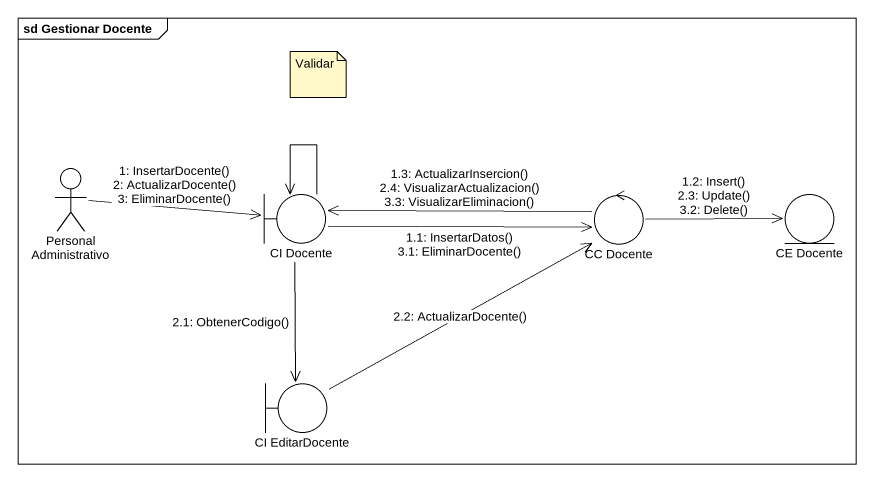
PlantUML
@startuml
mainframe sd Gestionar Docente
actor "Personal Administrativo" as Personal_Administrativo
boundary "CI Docente" as CI_Docente
control "CC Docente" as CC_Docente
entity "CE Docente" as CE_Docente
boundary "CI EditarDocente" as CI_EditarDocente
CI_Docente --> CI_Docente
Personal_Administrativo -right-> CI_Docente : 1: InsertarDocente()\n2: ActualizarDocente()\n3: EliminarDocente()
CI_Docente -right-> CC_Docente : 1.1: InsertarDatos()\n3.1: EliminarDocente()
CC_Docente -right-> CE_Docente : 1.2: Insert()\n2.3: Update()\n3.2: Delete()
CC_Docente -left-> CI_Docente : 1.3: ActualizarInsercion()\n2.4: VisualizarActualizacion()\n3.3: VisualizarEliminacion()
CI_Docente --> CI_EditarDocente : 2.1: ObtenerCodigo()
CI_EditarDocente -right-> CC_Docente : 2.2: ActualizarDocente()
note as N1
  Validar
end note
@enduml
